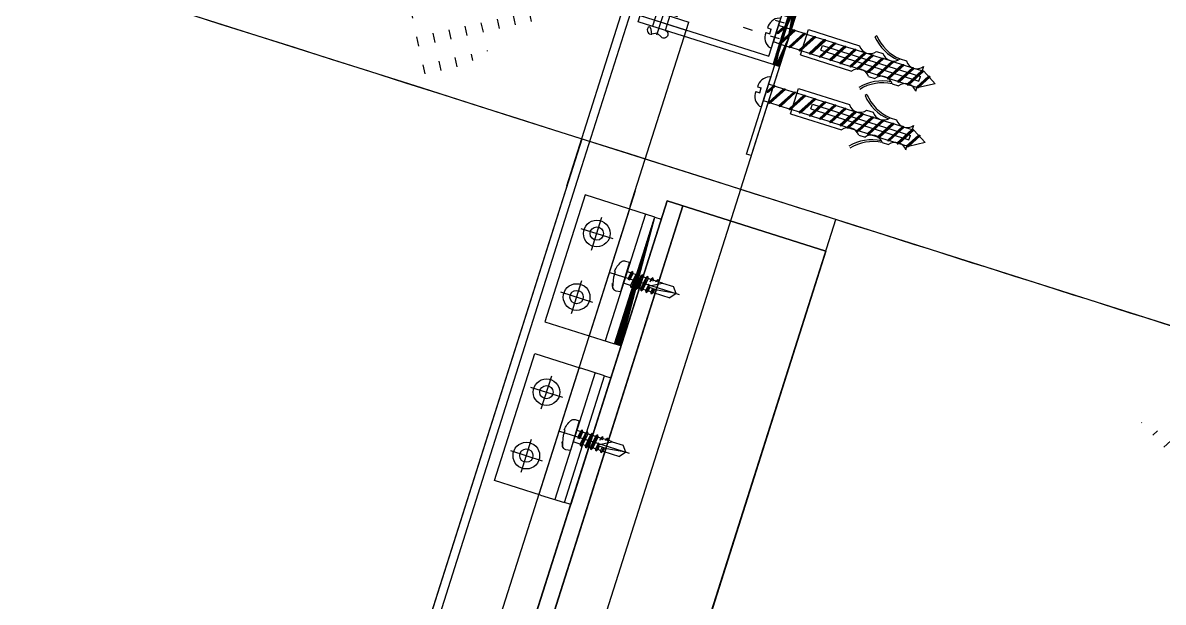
# Model space of a CAD drawing. Header units: inches. Extents: x 0 to 1813292486, y 0 to 3473589894.
# Drawn here: x 600435413.3 to 600435755.7, y 3473225827.2 to 3473226001.3 of the extents above; entities that cross this region are included whole.
import ezdxf

# ---------------------------------------------------------------- set-up
doc = ezdxf.new("R2010")
doc.units = ezdxf.units.IN
doc.header["$LTSCALE"] = 1000
doc.header["$MEASUREMENT"] = 0
for name, pattern in [('AX-MALL-WALL-P02-QT$0$CENTER', [2, 1.25, -0.25, 0.25, -0.25]), ('AX-MALL-WALL-P02-QT$0$DASHED', [0.75, 0.5, -0.25]), ('AX-MALL-WALL-P02-QT$0$HIDDEN', [0.375, 0.25, -0.125]), ('AX-MALL-WALL-P02-QT$0$HIDDENX2', [0.75, 0.5, -0.25])]:
    doc.linetypes.add(name, pattern=pattern)
for name, color, linetype in [('A-Anno-Note', 241, 'Continuous'), ('AX-MALL-P02-200$0$A-Anno-Note', 241, 'Continuous'), ('AX-MALL-WALL-P02$0$A-Anno-Note', 241, 'Continuous'), ('AX-MALL-WALL-P02-QT$0$0BJECT', 7, 'Continuous'), ('AX-MALL-WALL-P02-QT$0$1', 1, 'Continuous'), ('AX-MALL-WALL-P02-QT$0$1填充', 8, 'Continuous'), ('AX-MALL-WALL-P02-QT$0$8', 8, 'Continuous'), ('AX-MALL-WALL-P02-QT$0$8 填充 虚线 打断线 0.1', 8, 'Continuous'), ('AX-MALL-WALL-P02-QT$0$A-Anno-Note', 241, 'Continuous'), ('AX-MALL-WALL-P02-QT$0$A-Curt', 151, 'Continuous'), ('AX-MALL-WALL-P02-QT$0$A-Detl-Fine', 152, 'Continuous'), ('AX-MALL-WALL-P02-QT$0$A-Detl-Patt', 8, 'Continuous'), ('AX-MALL-WALL-P02-QT$0$A-Detl-Thin', 131, 'Continuous'), ('AX-MALL-WALL-P02-QT$0$A-Wall', 2, 'Continuous'), ('AX-MALL-WALL-P02-QT$0$A-Wall-Patt', 13, 'Continuous'), ('AX-MALL-WALL-P02-QT$0$AP', 3, 'Continuous'), ('AX-MALL-WALL-P02-QT$0$C18', 4, 'AX-MALL-WALL-P02-QT$0$CENTER'), ('AX-MALL-WALL-P02-QT$0$DASH', 8, 'AX-MALL-WALL-P02-QT$0$DASHED'), ('AX-MALL-WALL-P02-QT$0$F12_Submate', 8, 'Continuous'), ('AX-MALL-WALL-P02-QT$0$L18', 6, 'Continuous'), ('AX-MALL-WALL-P02-QT$0$PJ', 96, 'Continuous'), ('AX-MALL-WALL-P02-QT$0$STSF', 2, 'Continuous'), ('AX-MALL-WALL-P02-QT$0$tc', 4, 'Continuous'), ('AX-MALL-WALL-P02-QT$0$WZ', 2, 'Continuous'), ('AX-MALL-WALL-P02-QT$0$XX', 6, 'AX-MALL-WALL-P02-QT$0$HIDDEN'), ('AX-MALL-WALL-P02-QT$0$zx', 1, 'AX-MALL-WALL-P02-QT$0$CENTER'), ('AX-MALL-WALL-P02-QT$0$尺寸标注', 8, 'Continuous'), ('AX-MALL-WORD-P02$0$A-Spac-Iden', 231, 'Continuous')]:
    doc.layers.add(name, color=color, linetype=linetype)

# ---------------------------------------------------------------- blocks, each defined once
blk = doc.blocks.new('AX-MALL-WORD-P02')
at = {"layer": 'AX-MALL-WORD-P02$0$A-Spac-Iden'}
blk.add_lwpolyline([(600249925.7203463, 3473137524.064565, 0.005338660415196332), (600250226.043616, 3473137280.765625, 0.001669357979828472), (600253059.350995, 3473135050.4765), (600255385.7399628, 3473141295.324082), (600251824.8050041, 3473142621.876842)], format="xyb", close=True, dxfattribs=at)
blk = doc.blocks.new('AX-MALL-WALL-P02-QT$0$tj')
at = {"layer": 'AX-MALL-WALL-P02-QT$0$A-Detl-Patt'}
h = blk.add_hatch(dxfattribs=at)
h.set_pattern_fill('STEEL', color=256, scale=100.0000000000001, angle=50.43183869082386)
h.set_pattern_definition([(75.00000000004839, (-14278.19445574284, 156289.8254051208), (-153.3407249234246, 41.08752340989569), []), (75.00000000004839, (-14317.88195610046, 156358.5661673546), (-153.3407249234246, 41.08752340989569), [])])
edge = h.paths.add_edge_path()
edge.add_line((88101.273016572, 47666.64152574539), (87883.93542659283, 47459.84604215622))
edge.add_line((87883.93542659283, 47459.84604215622), (91571.54751467705, 43584.64122533798))
edge.add_arc((262949.389629302, 558937.705083496), 543101.4133620498, 251.6057364187558, 260.0288666978238)
edge.add_arc((172180.8466627672, -2862.146247219684), 27099.9982179492, 64.7128659603706, 96.9316049602786, ccw=False)
edge.add_arc((262948.9730309481, 558936.3205539446), 543099.9677998082, 261.6155114784545, 271.7251478115656)
edge.add_line((279298.9759148359, 16082.51663446426), (279298.9759315252, 16382.65274763107))
edge.add_arc((262948.9742454757, 558936.3204835369), 542799.9676941936, 261.62020364125146, 271.7261014454634, ccw=False)
edge.add_arc((172180.8456921196, -2862.14609140989), 27400.00151046549, 64.80631838577902, 96.83815911678944)
edge.add_arc((262949.394896181, 558937.7037490648), 542801.4137571028, 251.6136389015772, 260.02417327084333, ccw=False)
edge.add_line((91737.26096642017, 43845.69257831573), (88101.273016572, 47666.64152574539))
blk = doc.blocks.new('AX-MALL-WALL-P02-QT$0$jjzx2')
at = {"layer": 'AX-MALL-WALL-P02-QT$0$A-Detl-Fine'}
for points in [[(114151.3195661306, -112141.065861702), (114075.8214976788, -112379.3934378624), (113694.4643644094, -112258.430662632), (113770.1389122009, -112020.1590628624)], [(114122.7202552557, -112132.0060925484), (114056.2853109837, -112341.7237653732), (113732.1412671804, -112238.9084253311), (113798.7315062284, -112029.2400097847)]]:
    blk.add_lwpolyline(points, dxfattribs=at)
blk = doc.blocks.new('*U279')
at = {"color": 0, "linetype": 'ByBlock', "lineweight": 50, "ltscale": 0.2}
for p, q in [((-2.147202852589544, 4.749999999999091), (0, 4.749999999999091)), ((0, -4.749999999999091), (0, 4.749999999999091)), ((-3.69999999999709, 0.3999999999987267), (-3.325615217181621, 0.4000000000023647)), ((-3.325615217181621, 0.4000000000023647), (-3.325615240581101, -0.4000000000023647)), ((-3.69999999999709, -0.4000000000005457), (-3.325615240581101, -0.4000000000023647)), ((-3.69999999999709, -0.4000000000005457), (-3.325615217181621, -0.4000000000023647)), ((-2.147202852655028, -4.750000000000909), (0, -4.749999999999091))]:
    blk.add_line(p, q, dxfattribs=at)
at = {"color": 1, "linetype": 'AX-MALL-WALL-P02-QT$0$CENTER', "ltscale": 0.1}
blk.add_line((-3.720025046972161, 0), (16.47241296467109, 0), dxfattribs=at)
at = {"color": 6, "linetype": 'AX-MALL-WALL-P02-QT$0$HIDDEN', "ltscale": 0.05}
for p, q in [((-0.6750316474657977, 1.140000000000001), (-3.325615228868008, 2.449999999987274)), ((-0.6750316474657977, 1.14), (-0.6750316474657977, -1.140000000000001)), ((-0.06888289537171222, 0), (-0.6750316474657977, 1.140000000000001)), ((-0.06888289537171222, 0), (-0.6750316474657977, -1.140000000000001)), ((-0.6750316474657977, -1.140000000000001), (-3.325615228893758, -2.449999999999999))]:
    blk.add_line(p, q, dxfattribs=at)
at = {"color": 0, "linetype": 'ByBlock', "ltscale": 0.2}
for p, q in [((0.1999999999970897, 1.789999999997235), (11.67855772335856, 1.789999999997235)), ((1.247816335799423, 1.789999999997235), (1.600000000005707, 2.399999999998059)), ((1.600000000005707, 2.399999999998059), (1.952183664211248, 1.789999999998216)), ((2.847816335799424, 1.789999999997235), (3.200000000005707, 2.399999999998059)), ((3.200000000005707, 2.399999999998059), (3.552183664211248, 1.789999999998216)), ((4.447816335799424, 1.789999999997235), (4.800000000005708, 2.399999999998059)), ((4.800000000005708, 2.399999999998059), (5.152183664211249, 1.789999999998216)), ((6.047816335799424, 1.789999999997235), (6.400000000005708, 2.399999999998059)), ((6.400000000005708, 2.399999999998059), (6.752183664211248, 1.789999999998216)), ((7.647816335799424, 1.789999999997235), (8.000000000005707, 2.399999999998059)), ((8.000000000005707, 2.399999999998059), (8.352183664211248, 1.789999999998216)), ((9.247816335799424, 1.789999999997235), (9.600000000005707, 2.399999999998059)), ((9.600000000005707, 2.399999999998059), (9.952183664211248, 1.789999999998216)), ((11.67855772335856, 1.789999999997235), (16, 0)), ((16, 0), (11.67855772334904, -1.790000000000873)), ((0.1999999999970896, -1.790000000000873), (11.67855772334904, -1.790000000000873)), ((2.047816335800007, -1.789999999998201), (2.400000000005662, -2.399999999998059)), ((2.400000000005662, -2.399999999998059), (2.752183664211202, -1.789999999998216)), ((3.647816335800008, -1.789999999998201), (4.000000000005661, -2.399999999998059)), ((4.000000000005661, -2.399999999998059), (4.352183664211202, -1.789999999998216)), ((5.247816335800009, -1.789999999998201), (5.600000000005663, -2.399999999998059)), ((5.600000000005663, -2.399999999998059), (5.952183664211203, -1.789999999998216)), ((6.847816335800008, -1.789999999998201), (7.200000000005662, -2.399999999998059)), ((7.200000000005662, -2.399999999998059), (7.552183664211203, -1.789999999998216)), ((8.447816335800008, -1.789999999998201), (8.800000000005662, -2.399999999998059)), ((8.800000000005662, -2.399999999998059), (9.152183664211202, -1.789999999998216)), ((10.04781633580001, -1.789999999998201), (10.40000000000566, -2.399999999998059)), ((10.40000000000566, -2.399999999998059), (10.7521836642112, -1.789999999998216))]:
    blk.add_line(p, q, dxfattribs=at)
at = {"color": 6, "linetype": 'ByBlock'}
for p, q in [((1.247816335799423, 1.789999999997235), (2.047816335800007, -1.789999999998201)), ((1.600000000005707, 2.399999999998059), (2.400000000005662, -2.399999999998059)), ((2.752183664209724, -1.790000000000873), (1.952183664211248, 1.789999999998216)), ((2.847816335799424, 1.789999999997235), (3.647816335800008, -1.789999999998201)), ((3.200000000005707, 2.399999999998059), (4.000000000005661, -2.399999999998059)), ((4.352183664209724, -1.790000000000873), (3.552183664211248, 1.789999999998216)), ((4.447816335799424, 1.789999999997235), (5.247816335800009, -1.789999999998201)), ((4.800000000005708, 2.399999999998059), (5.600000000005663, -2.399999999998059)), ((5.952183664209725, -1.790000000000873), (5.152183664211249, 1.789999999998216)), ((6.047816335799424, 1.789999999997235), (6.847816335800008, -1.789999999998201)), ((6.400000000005708, 2.399999999998059), (7.200000000005662, -2.399999999998059)), ((7.552183664209725, -1.790000000000873), (6.752183664211248, 1.789999999998216)), ((7.647816335799424, 1.789999999997235), (8.447816335800008, -1.789999999998201)), ((8.000000000005707, 2.399999999998059), (8.800000000005662, -2.399999999998059)), ((9.152183664209725, -1.790000000000873), (8.352183664211248, 1.789999999998216)), ((9.247816335799424, 1.789999999997235), (10.04781633580001, -1.789999999998201)), ((9.600000000005707, 2.399999999998059), (10.40000000000566, -2.399999999998059)), ((10.75218366420972, -1.790000000000873), (9.952183664211248, 1.789999999998216))]:
    blk.add_line(p, q, dxfattribs=at)
at = {"color": 0, "linetype": 'ByBlock', "lineweight": 50, "ltscale": 0.2}
for start, end in [(143.57642635749, 177.1340160170254), (182.8659839823501, 216.4235736418013)]:
    blk.add_arc((4.289993742175284, -4.638422979041934e-11), 8, start, end, dxfattribs=at)
at = {"color": 0, "linetype": 'ByBlock', "ltscale": 0.2}
for centre, start, end in [((0.1999999999970897, 1.989999999997235), 180, 270), ((0.1999999999970896, -1.990000000000873), 90, 180)]:
    blk.add_arc(centre, 0.2, start, end, dxfattribs=at)
blk = doc.blocks.new('AX-MALL-WALL-P02-QT$0$GB12618-90-4×10铆厚5')
at = {"color": 3, "linetype": 'Continuous'}
for p, q in [((-0.3828890285466002, 4.144999999999996), (2.842170943040401e-13, 4.144999999999996)), ((2.842170943040401e-13, 4.144999999999996), (-2.557953848736361e-13, -4.144999999999982)), ((-1.699999999999875, 1.090000000000003), (-1.700000000000017, -1.090000000000003)), ((1.13686837721616e-13, 2), (5.000000000000085, 2)), ((6.5, 0), (7.260859888279697, 1.439128983241929)), ((6.5, 0), (7.260859888279697, -1.439128983241929)), ((-5.684341886080801e-14, -2), (5.000000000000171, -2)), ((-0.3828890285466002, -4.144999999999996), (-2.557953848736361e-13, -4.144999999999982))]:
    blk.add_line(p, q, dxfattribs=at)
at = {"color": 1, "linetype": 'AX-MALL-WALL-P02-QT$0$CENTER', "ltscale": 2.357947691000002}
blk.add_line((-2.470786271884123, 0), (7.1549121964959, 0), dxfattribs=at)
at = {"color": 3, "linetype": 'Continuous'}
for centre, radius, start, end in [((5.007748688829707, 0), 6.8, 142.4423901337784, 170.5515263407792), ((6.200000000000017, 1.999999999999986), 1.2, 332.1348283377681, 179.9999999999992), ((5.007748688829707, 0), 6.8, 189.4484736592125, 217.5576098662215), ((6.200000000000017, -1.999999999999986), 1.2, 180.0000000000008, 27.865171662232)]:
    blk.add_arc(centre, radius, start, end, dxfattribs=at)
blk = doc.blocks.new('AX-MALL-WALL-P02-QT$0$jmhgfjrwtuh45trhg')
at = {"layer": 'AX-MALL-WALL-P02-QT$0$8'}
h = blk.add_hatch(dxfattribs=at)
h.set_pattern_fill('HONEY', color=256, scale=0.25, angle=540, style=0)
h.set_pattern_definition([(180, (174902.8055026438, 260502.9244215135), (-1.190625000000001, 0.6874074999999996), [0.7937499999999996, -1.587499999999999]), (60.00000000000007, (174902.8055026438, 260502.9244215135), (1.190624857751951, 0.6874077463808479), [0.7937499999999998, -1.5875]), (120.0000000000001, (174902.8055026438, 260502.9244215135), (-1.422480490101788e-07, 1.374815246380847), [-1.587499999999998, 0.793749999999999])])
edge = h.paths.add_edge_path()
edge.add_ellipse((-7.381093692034483, 0.0004881098866462708), major_axis=(-4.500512427303327, 0.0599604968055805), ratio=0.8888964256937906, start_angle=0, end_angle=360)
h = blk.add_hatch(dxfattribs=at)
h.set_pattern_fill('ANSI31', color=256, scale=0.25, angle=540, style=0)
h.set_pattern_definition([(135, (174877.8915891033, 260527.0201570056), (0.5612660075668218, 0.561266007566822), [])])
edge = h.paths.add_edge_path()
edge.add_line((-6.732046198099852, -3.999984314665198), (0.7606497555971146, -3.999992402270436))
edge.add_arc((10.89760908910801, 1.372666469379169e-08), 10.89760908902902, 185.1706430858447, 201.5339390828918, ccw=False)
edge.add_arc((10.89760909097776, 1.46875754336584e-08), 10.89760909097777, 179.9999983242518, 185.1706430899903, ccw=False)
edge.add_arc((10.8976090814998, -3.305050677582244e-10), 10.8976090814998, 172.405914544884, 179.999998245292, ccw=False)
edge.add_arc((10.89760910163166, 2.399151188825499e-08), 10.89760909824084, 166.2009138960958, 172.405914685627, ccw=False)
edge.add_arc((10.89760909118997, 3.20384341279123e-09), 10.89760909305875, 158.4660575048171, 166.2009137768617, ccw=False)
edge.add_line((0.7606499921530485, 3.999993024393916), (-6.732046198099852, 3.999993018805981))
edge.add_line((-6.732046198099852, 3.999993018805981), (-7.434310466051102, 4.000001827254891))
edge.add_arc((-7.346563589607311, -0.7724568381427241), 4.77326525842158, 45.113146065855574, 91.05332694051708, ccw=False)
edge.add_arc((-7.285040638659268, -0.471543983603409), 4.519802628022898, 23.880201270293526, 42.973244887725286, ccw=False)
edge.add_arc((-17.96341248835284, -2.937949023056029), 15.42173703289524, 12.393051035798976, 16.175277688883625, ccw=False)
edge.add_arc((-7.124157124383296, 0.06055414242018581), 4.234584301495465, -16.603288786277403, 4.215310169606482, ccw=False)
edge.add_arc((-6.202524996367059, -0.2415477178019161), 3.265159700863698, 311.88282864647357, 343.85568820323726, ccw=False)
edge.add_arc((-7.167425456053625, 0.5221782191043327), 4.482791074939454, 293.45411963007103, 314.5488009221328, ccw=False)
edge.add_arc((-7.359334706204196, 0.963068322986814), 4.963637149729599, 269.13356864662484, 293.4607319460402, ccw=False)
edge.add_line((-7.434392362833023, -4.000001301988959), (-6.732046198099852, -4.000001301988959))
at = {"layer": 'AX-MALL-WALL-P02-QT$0$1', "lineweight": 5}
blk.add_lwpolyline([(-6.732046198099852, -3.999984314665198), (0.7606497555971146, -3.999992402270436, -0.07151991883264351), (0.04434557817876339, -0.9821176063269377, -0.02256502262157294), (0, 3.334134817123413e-07, -0.03314757349092835), (0.09558088518679142, 1.440163372084498, -0.02708104081121189), (0.3145258761942387, 2.599275596439838, -0.03376249720545622), (0.7606499921530485, 3.999993024393916), (-6.732046198099852, 3.999993018805981), (-7.434310466051102, 4.000001827254891, -0.2031804997258816), (-3.978027198463678, 2.60941007360816, -0.08350238853102138), (-3.152160692960024, 1.358188005164266, -0.01650457541436716), (-2.901027917861938, 0.3718159478157759, -0.09108895525925141), (-3.066128842532635, -1.149450266733766, -0.1404200751386546), (-4.02267349883914, -2.672497186809778, -0.09230372069197638), (-5.383209191262722, -3.590240551158786, -0.1065477416812411), (-7.434392362833023, -4.000001301988959), (-6.732046198099852, -4.000001301988959)], format="xyb", dxfattribs=at)
blk.add_ellipse((-7.381093692034483, 0.0004881098866462708), major_axis=(-4.500512427301946, 0.05996049685588117), ratio=0.8888964256939306, dxfattribs=at)
blk = doc.blocks.new('AX-MALL-WALL-P02-QT$0$pzd')
for p, q in [((-46.99231773451902, 3.870509743701405), (-46.98238723502436, 2.827295852588577)), ((-51.89071414621139, 3.637978807091713e-12), (-47.44426745038072, 2.627295852584211)), ((-47.4650342187233, -2.549312040882796), (-51.89071414621139, 3.637978807091713e-12)), ((-46.99816657703195, 0.7273625492634892), (-46.99816657703195, -0.7147973545615969)), ((-46.99231773451902, -3.870509743701405), (-46.99231773451902, -2.585558247239533))]:
    blk.add_line(p, q)
at = {"layer": 'AX-MALL-WALL-P02-QT$0$0BJECT'}
for p, q in [((-39.582473202041, 3.913673162471241), (-41.582473202041, 3.913673162471241)), ((-32.17262866956298, 3.956836581233802), (-34.17262866956298, 3.956836581233802)), ((-10.70183767256094, 4.000000000003638), (-26.76278413708496, 4.000000000003638)), ((-10.67745417730475, 4.000000000003638), (-10.67745417730475, -3.999999999996362)), ((-16.10487232582818, 0.7273625492634892), (-46.99816657703195, 0.7273625492634892)), ((-16.10487232582818, 0.7273625492634892), (-16.10487232582818, -0.7147973545615969)), ((-16.10487232582818, -0.7147973545615969), (-46.99816657703195, -0.7147973545615969)), ((-39.582473202041, -3.913673162471241), (-41.582473202041, -3.913673162471241)), ((-32.17262866956298, -3.956836581233802), (-34.17262866956298, -3.956836581233802)), ((-10.67745417730475, -3.999999999996362), (-26.76278413708496, -3.999999999996362)), ((-30.79212488308258, -8.462003983000614), (-30.37328007823089, -8.00474198261145))]:
    blk.add_line(p, q, dxfattribs=at)
for centre, radius, start, end in [((-40.90485334786354, 17.23789096762266), 13.38967771715128, 275.6678372151979, 319.0483574165744), ((-40.48600854301185, 16.78062896724077), 13.38967771715128, 275.6678372151979, 319.0483574165744), ((-44.30262324288196, 5.800649567903747), 3.310573394341929, 215.6634335188293, 325.2508364694484), ((-36.89277871040395, 5.843812986673584), 3.310573394341929, 215.6634335188293, 325.2508364694484), ((-29.48293417792593, 5.886976405436144), 3.310573394341929, 215.6634335188293, 325.2508364694484), ((-44.30262324288196, -5.800649567903747), 3.310573394341929, 34.7491635305516, 144.3365664811707), ((-36.89277871040395, -5.843812986669946), 3.310573394341929, 34.7491635305516, 144.3365664811707), ((-29.48293417792593, -5.886976405436144), 3.310573394341929, 34.7491635305516, 144.3365664811707), ((-40.90485334786354, -17.23789096762266), 13.38967771715128, 40.95164258342553, 84.33216278480212), ((-40.48600854301185, -16.78062896723713), 13.38967771715128, 40.95164258342553, 84.33216278480212)]:
    blk.add_arc(centre, radius, start, end, dxfattribs=at)
at = {"layer": 'AX-MALL-WALL-P02-QT$0$1', "linetype": 'Continuous'}
for p, q in [((-1.738379279267974, 4.66547399999763), (-1.736824256469845, 3.483230871865089)), ((-1.736824256469845, 4.669052371904399), (-1.288217818088015, 4.665473936289345)), ((-1.736824256469845, 3.483230871865089), (-1.736824256469845, -3.483230871865089)), ((1.202833203278715, 0.744011025668442), (0, 0.744011025668442)), ((0, 0.744011025668442), (0, -0.744011025668442)), ((1.202833203278715, -0.744011025668442), (0, -0.744011025668442)), ((-1.736824256469845, -3.483230871865089), (-1.736824256469845, -4.669052371904399)), ((-1.736824256469845, -4.669052371904399), (-1.299382817625883, -4.669052371897124))]:
    blk.add_line(p, q, dxfattribs=at)
at = {"layer": 'AX-MALL-WALL-P02-QT$0$1', "color": 2, "linetype": 'Continuous'}
for p, q in [((-47.44426745038072, 2.627295852584211), (-49.83636145586206, -1.515932501384668)), ((-47.09785728885618, 2.827295852588577), (-49.66315637509979, -1.615932501383213)), ((-46.98238723502436, 2.827295852588577), (-49.54768632126797, -1.615932501383213)), ((-46.86691718119255, 2.627295852584211), (-49.25901118667389, -1.515932501384668)), ((-44.46281281895062, 2.650687959114293), (-47.4650342187233, -2.549312040882796)), ((-47.09785728885618, 2.827295852588577), (-47.44426745038072, 2.627295852584211)), ((-44.11640265742608, 2.850687959118659), (-47.29182913797558, -2.649312040881341)), ((-44.00093260359426, 2.850687959118659), (-47.17635908412922, -2.649312040881341)), ((-46.98238723502436, 2.827295852588577), (-47.09785728885618, 2.827295852588577)), ((-47.08435184985865, 2.650687959114293), (-47.08546254974499, 2.650687959114293)), ((-46.86691718119255, 2.627295852584211), (-46.98238723502436, 2.827295852588577)), ((-43.88546254976245, 2.650687959114293), (-46.88768394953513, -2.549312040882796)), ((-44.46281281895062, 2.650687959114293), (-46.88042262019007, 2.650687959114293)), ((-44.11640265742608, 2.850687959118659), (-44.46281281895062, 2.650687959114293)), ((-41.48246888740687, 2.674080065644375), (-44.38924201999907, -2.360598686082085)), ((-41.13605872589687, 2.874080065648741), (-44.31148520643183, -2.625919934351259)), ((-41.02058867205051, 2.874080065648741), (-44.19601515260001, -2.625919934351259)), ((-44.00093260359426, 2.850687959118659), (-44.11640265742608, 2.850687959118659)), ((-41.48246888740687, 2.674080065644375), (-44.10289721842855, 2.674080065644375)), ((-43.88546254976245, 2.650687959114293), (-44.00093260359426, 2.850687959118659)), ((-40.90511861820414, 2.674080065644375), (-43.90734001800593, -2.525919934352714)), ((-41.13605872589687, 2.874080065648741), (-41.48246888740687, 2.674080065644375)), ((-38.28246888740978, 2.674080065644375), (-41.28469028718246, -2.525919934352714)), ((-41.02058867205051, 2.874080065648741), (-41.13605872589687, 2.874080065648741)), ((-37.93605872588523, 2.874080065648741), (-41.11148520643474, -2.625919934351259)), ((-40.90511861820414, 2.674080065644375), (-41.02058867205051, 2.874080065648741)), ((-37.82058867205342, 2.874080065648741), (-40.99601515258837, -2.625919934351259)), ((-38.28246888740978, 2.674080065644375), (-40.90511861820414, 2.674080065644375)), ((-37.7051186182216, 2.674080065644375), (-40.70734001799428, -2.525919934352714)), ((-37.93605872588523, 2.874080065648741), (-38.28246888740978, 2.674080065644375)), ((-35.08246888739814, 2.674080065644375), (-38.08469028718537, -2.525919934352714)), ((-37.82058867205342, 2.874080065648741), (-37.93605872588523, 2.874080065648741)), ((-34.73605872588814, 2.874080065648741), (-37.91148520643765, -2.625919934351259)), ((-37.7051186182216, 2.674080065644375), (-37.82058867205342, 2.874080065648741)), ((-34.62058867204178, 2.874080065648741), (-37.79601515259128, -2.625919934351259)), ((-35.08246888739814, 2.674080065644375), (-37.7051186182216, 2.674080065644375)), ((-34.50511861820996, 2.674080065644375), (-37.50734001799719, -2.525919934352714)), ((-34.73605872588814, 2.874080065648741), (-35.08246888739814, 2.674080065644375)), ((-31.88246888740105, 2.674080065644375), (-34.88469028718828, -2.525919934352714)), ((-34.62058867204178, 2.874080065648741), (-34.73605872588814, 2.874080065648741)), ((-31.53605872589105, 2.874080065648741), (-34.711485206426, -2.625919934351259)), ((-34.50511861820996, 2.674080065644375), (-34.62058867204178, 2.874080065648741)), ((-31.42058867205924, 2.874080065648741), (-34.59601515259419, -2.625919934351259)), ((-31.88246888740105, 2.674080065644375), (-34.50511861820996, 2.674080065644375)), ((-31.30511861821287, 2.674080065644375), (-34.3073400180001, -2.525919934352714)), ((-31.53605872589105, 2.874080065648741), (-31.88246888740105, 2.674080065644375)), ((-28.68469028719119, 2.674080065644375), (-31.59146341978339, -2.360598686082085)), ((-31.42058867205924, 2.874080065648741), (-31.53605872589105, 2.874080065648741)), ((-28.33828012568119, 2.874080065648741), (-31.51370660621615, -2.625919934351259)), ((-31.30511861821287, 2.674080065644375), (-31.42058867205924, 2.874080065648741)), ((-28.22281007183483, 2.874080065648741), (-31.39823655238433, -2.625919934351259)), ((-28.68469028719119, 2.674080065644375), (-31.30511861821287, 2.674080065644375)), ((-28.10734001798846, 2.674080065644375), (-31.10956141779025, -2.525919934352714)), ((-26.42037843087746, 2.674080065644375), (-29.32715156346967, -2.360598686082085)), ((-26.07396826935292, 2.874080065648741), (-29.24939474988787, -2.625919934351259)), ((-25.9584982155211, 2.874080065648741), (-29.13392469605606, -2.625919934351259)), ((-26.42037843087746, 2.674080065644375), (-29.04080676189915, 2.674080065644375)), ((-25.84302816167474, 2.674080065644375), (-28.84524956146197, -2.525919934352714)), ((-28.33828012568119, 2.874080065648741), (-28.68469028719119, 2.674080065644375)), ((-28.22281007183483, 2.874080065648741), (-28.33828012568119, 2.874080065648741)), ((-28.10734001798846, 2.674080065644375), (-28.22281007183483, 2.874080065648741)), ((-26.07396826935292, 2.874080065648741), (-26.42037843087746, 2.674080065644375)), ((-23.22037843086582, 2.674080065644375), (-26.22259983065305, -2.525919934352714)), ((-25.9584982155211, 2.874080065648741), (-26.07396826935292, 2.874080065648741)), ((-22.87396826935583, 2.874080065648741), (-26.04939474990533, -2.625919934351259)), ((-25.84302816167474, 2.674080065644375), (-25.9584982155211, 2.874080065648741)), ((-22.75849821550946, 2.874080065648741), (-25.93392469605897, -2.625919934351259)), ((-23.22037843086582, 2.674080065644375), (-25.84302816167474, 2.674080065644375)), ((-22.64302816167765, 2.674080065644375), (-25.64524956146488, -2.525919934352714)), ((-22.87396826935583, 2.874080065648741), (-23.22037843086582, 2.674080065644375)), ((-20.02037843086873, 2.674080065644375), (-23.02259983065596, -2.525919934352714)), ((-22.75849821550946, 2.874080065648741), (-22.87396826935583, 2.874080065648741)), ((-19.67396826935874, 2.874080065648741), (-22.84939474989369, -2.625919934351259)), ((-22.64302816167765, 2.674080065644375), (-22.75849821550946, 2.874080065648741)), ((-19.55849821551237, 2.874080065648741), (-22.73392469606188, -2.625919934351259)), ((-20.02037843086873, 2.674080065644375), (-22.64302816167765, 2.674080065644375)), ((-19.44302816168056, 2.674080065644375), (-22.44524956146779, -2.525919934352714)), ((-19.67396826935874, 2.874080065648741), (-20.02037843086873, 2.674080065644375)), ((-16.82037843087164, 2.674080065644375), (-19.82259983064432, -2.525919934352714)), ((-19.55849821551237, 2.874080065648741), (-19.67396826935874, 2.874080065648741)), ((-16.4739682693471, 2.874080065648741), (-19.6493947498966, -2.625919934351259)), ((-19.44302816168056, 2.674080065644375), (-19.55849821551237, 2.874080065648741)), ((-16.35849821551528, 2.874080065648741), (-19.53392469605024, -2.625919934351259)), ((-16.82037843087164, 2.674080065644375), (-19.44302816168056, 2.674080065644375)), ((-16.24302816168347, 2.674080065644375), (-19.24524956145615, -2.525919934352714)), ((-16.4739682693471, 2.874080065648741), (-16.82037843087164, 2.674080065644375)), ((-13.62259983066178, 2.674080065644375), (-16.52937296325399, -2.360598686082085)), ((-16.35849821551528, 2.874080065648741), (-16.4739682693471, 2.874080065648741)), ((-13.27618966913724, 2.874080065648741), (-16.45161614968674, -2.625919934351259)), ((-16.24302816168347, 2.674080065644375), (-16.35849821551528, 2.874080065648741)), ((-13.16071961530542, 2.874080065648741), (-16.33614609584038, -2.625919934351259)), ((-13.62259983066178, 2.674080065644375), (-16.24302816168347, 2.674080065644375)), ((-13.04524956145906, 2.674080065644375), (-16.04747096124629, -2.525919934352714)), ((-13.27618966913724, 2.874080065648741), (-13.62259983066178, 2.674080065644375)), ((-10.42259983065014, 2.674080065644375), (-13.42482123043737, -2.525919934352714)), ((-13.16071961530542, 2.874080065648741), (-13.27618966913724, 2.874080065648741)), ((-10.07618966914015, 2.874080065648741), (-13.25161614968965, -2.625919934351259)), ((-13.04524956145906, 2.674080065644375), (-13.16071961530542, 2.874080065648741)), ((-9.960719615293783, 2.874080065648741), (-13.13614609584329, -2.625919934351259)), ((-10.42259983065014, 2.674080065644375), (-13.04524956145906, 2.674080065644375)), ((-9.84524956146197, 2.674080065644375), (-12.8474709612492, -2.525919934352714)), ((-10.07618966914015, 2.874080065648741), (-10.42259983065014, 2.674080065644375)), ((-7.222599830653053, 2.674080065644375), (-10.22482123044028, -2.525919934352714)), ((-9.960719615293783, 2.874080065648741), (-10.07618966914015, 2.874080065648741)), ((-6.876189669143059, 2.874080065648741), (-10.05161614967801, -2.625919934351259)), ((-9.84524956146197, 2.674080065644375), (-9.960719615293783, 2.874080065648741)), ((-6.760719615311245, 2.874080065648741), (-9.936146095846198, -2.625919934351259)), ((-7.222599830653053, 2.674080065644375), (-9.84524956146197, 2.674080065644375)), ((-6.64524956146488, 2.674080065644375), (-9.647470961252111, -2.525919934352714)), ((-6.876189669143059, 2.874080065648741), (-7.222599830653053, 2.674080065644375)), ((-4.022599830655963, 2.674080065644375), (-7.024821230443195, -2.525919934352714)), ((-6.760719615311245, 2.874080065648741), (-6.876189669143059, 2.874080065648741)), ((-3.676189669131418, 2.874080065648741), (-6.851616149680922, -2.625919934351259)), ((-6.64524956146488, 2.674080065644375), (-6.760719615311245, 2.874080065648741)), ((-3.560719615299604, 2.874080065648741), (-6.736146095849108, -2.625919934351259)), ((-4.022599830655963, 2.674080065644375), (-6.64524956146488, 2.674080065644375)), ((-3.44524956146779, 2.674080065644375), (-6.447470961240469, -2.525919934352714)), ((-3.676189669131418, 2.874080065648741), (-4.022599830655963, 2.674080065644375)), ((-3.560719615299604, 2.874080065648741), (-3.676189669131418, 2.874080065648741)), ((-3.44524956146779, 2.674080065644375), (-3.560719615299604, 2.874080065648741)), ((-1.94636026135413, 2.674080065644375), (-3.44524956146779, 2.674080065644375)), ((-1.794442259488278, 2.7438022680617), (-1.794442259488278, -2.626583945562743)), ((-49.66315637509979, -1.615932501383213), (-49.83636145586206, -1.515932501384668)), ((-49.54768632126797, -1.615932501383213), (-49.66315637509979, -1.615932501383213)), ((-49.25901118667389, -1.515932501384668), (-49.54768632126797, -1.615932501383213)), ((-47.29182913797558, -2.649312040881341), (-47.4650342187233, -2.549312040882796)), ((-47.17635908412922, -2.649312040881341), (-47.29182913797558, -2.649312040881341)), ((-46.88768394953513, -2.549312040882796), (-47.17635908412922, -2.649312040881341)), ((-44.26503421872621, -2.549312040882796), (-46.88768394953513, -2.549312040882796)), ((-44.09182913797849, -2.649312040881341), (-44.26503421872621, -2.549312040882796)), ((-43.97635908413213, -2.649312040881341), (-44.09182913797849, -2.649312040881341)), ((-43.68768394953804, -2.549312040882796), (-43.97635908413213, -2.649312040881341)), ((-41.28469028718246, -2.525919934352714), (-43.90734001800593, -2.525919934352714)), ((-41.11148520643474, -2.625919934351259), (-41.28469028718246, -2.525919934352714)), ((-40.99601515258837, -2.625919934351259), (-41.11148520643474, -2.625919934351259)), ((-40.70734001799428, -2.525919934352714), (-40.99601515258837, -2.625919934351259)), ((-38.08469028718537, -2.525919934352714), (-40.70734001799428, -2.525919934352714)), ((-37.91148520643765, -2.625919934351259), (-38.08469028718537, -2.525919934352714)), ((-37.79601515259128, -2.625919934351259), (-37.91148520643765, -2.625919934351259)), ((-37.50734001799719, -2.525919934352714), (-37.79601515259128, -2.625919934351259)), ((-34.88469028718828, -2.525919934352714), (-37.50734001799719, -2.525919934352714)), ((-34.711485206426, -2.625919934351259), (-34.88469028718828, -2.525919934352714)), ((-34.59601515259419, -2.625919934351259), (-34.711485206426, -2.625919934351259)), ((-34.3073400180001, -2.525919934352714), (-34.59601515259419, -2.625919934351259)), ((-31.68469028719119, -2.525919934352714), (-34.3073400180001, -2.525919934352714)), ((-30.39425014045264, -0.2908120360771136), (-31.68469028719119, -2.525919934352714)), ((-31.51148520642892, -2.625919934351259), (-31.68469028719119, -2.525919934352714)), ((-31.3960151525971, -2.625919934351259), (-31.51148520642892, -2.625919934351259)), ((-31.10734001800301, -2.525919934352714), (-31.3960151525971, -2.625919934351259)), ((-28.48691168696678, -2.525919934352714), (-31.10956141779025, -2.525919934352714)), ((-26.22259983065305, -2.525919934352714), (-28.84524956146197, -2.525919934352714)), ((-28.31370660621906, -2.625919934351259), (-28.48691168696678, -2.525919934352714)), ((-28.19823655237269, -2.625919934351259), (-28.31370660621906, -2.625919934351259)), ((-27.9095614177786, -2.525919934352714), (-28.19823655237269, -2.625919934351259)), ((-26.04939474990533, -2.625919934351259), (-26.22259983065305, -2.525919934352714)), ((-25.93392469605897, -2.625919934351259), (-26.04939474990533, -2.625919934351259)), ((-25.64524956146488, -2.525919934352714), (-25.93392469605897, -2.625919934351259)), ((-23.02259983065596, -2.525919934352714), (-25.64524956146488, -2.525919934352714)), ((-22.84939474989369, -2.625919934351259), (-23.02259983065596, -2.525919934352714)), ((-22.73392469606188, -2.625919934351259), (-22.84939474989369, -2.625919934351259)), ((-22.44524956146779, -2.525919934352714), (-22.73392469606188, -2.625919934351259)), ((-19.82259983064432, -2.525919934352714), (-22.44524956146779, -2.525919934352714)), ((-19.6493947498966, -2.625919934351259), (-19.82259983064432, -2.525919934352714)), ((-19.53392469605024, -2.625919934351259), (-19.6493947498966, -2.625919934351259)), ((-19.24524956145615, -2.525919934352714), (-19.53392469605024, -2.625919934351259)), ((-16.62259983066178, -2.525919934352714), (-19.24524956145615, -2.525919934352714)), ((-15.33215968390869, -0.2908120360771136), (-16.62259983066178, -2.525919934352714)), ((-16.44939474989951, -2.625919934351259), (-16.62259983066178, -2.525919934352714)), ((-16.3339246960677, -2.625919934351259), (-16.44939474989951, -2.625919934351259)), ((-16.04524956147361, -2.525919934352714), (-16.3339246960677, -2.625919934351259)), ((-13.42482123043737, -2.525919934352714), (-16.04747096124629, -2.525919934352714)), ((-13.25161614968965, -2.625919934351259), (-13.42482123043737, -2.525919934352714)), ((-13.13614609584329, -2.625919934351259), (-13.25161614968965, -2.625919934351259)), ((-12.8474709612492, -2.525919934352714), (-13.13614609584329, -2.625919934351259)), ((-10.22482123044028, -2.525919934352714), (-12.8474709612492, -2.525919934352714)), ((-10.05161614967801, -2.625919934351259), (-10.22482123044028, -2.525919934352714)), ((-9.936146095846198, -2.625919934351259), (-10.05161614967801, -2.625919934351259)), ((-9.647470961252111, -2.525919934352714), (-9.936146095846198, -2.625919934351259)), ((-7.024821230443195, -2.525919934352714), (-9.647470961252111, -2.525919934352714)), ((-6.851616149680922, -2.625919934351259), (-7.024821230443195, -2.525919934352714)), ((-6.736146095849108, -2.625919934351259), (-6.851616149680922, -2.625919934351259)), ((-6.447470961240469, -2.525919934352714), (-6.736146095849108, -2.625919934351259)), ((-3.824821230446105, -2.525919934352714), (-6.447470961240469, -2.525919934352714)), ((-2.534381083707558, -0.2908120360771136), (-3.824821230446105, -2.525919934352714)), ((-3.651616149683832, -2.625919934351259), (-3.824821230446105, -2.525919934352714)), ((-2.187970922197565, -0.09081203608002397), (-3.651616149683832, -2.625919934351259)), ((-3.536146095852018, -2.625919934351259), (-3.651616149683832, -2.625919934351259)), ((-2.072500868351199, -0.09081203608002397), (-3.536146095852018, -2.625919934351259)), ((-3.247470961257932, -2.525919934352714), (-3.536146095852018, -2.625919934351259)), ((-1.957030814504833, -0.2908120360771136), (-3.247470961257932, -2.525919934352714)), ((-1.94636026135413, -2.525919934352714), (-3.247470961257932, -2.525919934352714)), ((-2.187970922197565, -0.09081203608002397), (-2.534381083707558, -0.2908120360771136)), ((-2.072500868351199, -0.09081203608002397), (-2.187970922197565, -0.09081203608002397)), ((-1.957030814504833, -0.2908120360771136), (-2.072500868351199, -0.09081203608002397))]:
    blk.add_line(p, q, dxfattribs=at)
at = {"layer": 'AX-MALL-WALL-P02-QT$0$1', "linetype": 'Continuous'}
for centre, radius, start, end in [((-2.403435083848308, 1.205115724722418), 3.635627662754216, 352.713582822098, 72.32148330197641), ((-2.836932293008431, -0.9287610150240653), 4.043987861451619, 292.3464590782594, 2.618474797892668)]:
    blk.add_arc(centre, radius, start, end, dxfattribs=at)
at = {"layer": 'AX-MALL-WALL-P02-QT$0$1', "color": 2, "linetype": 'Continuous'}
for centre, start, end in [((-1.94636026135413, 2.874080065648741), 270, 0), ((-1.94636026135413, -2.725919934349804), 0, 90)]:
    blk.add_arc(centre, 0.2, start, end, dxfattribs=at)
blk = doc.blocks.new('AX-MALL-WALL-P02-QT$0$A$C6881390A')
at = {"layer": 'AX-MALL-WALL-P02-QT$0$F12_Submate'}
h = blk.add_hatch(dxfattribs=at)
h.set_pattern_fill('ANSI37', color=8, angle=-90.00000000000001)
h.set_pattern_definition([(134.9999999999999, (-14682478.60183269, -8841814.13351081), (-1.122532015133645, -1.122532015133644), []), (225, (-14682478.60183269, -8841814.13351081), (1.122532015133644, -1.122532015133645), [])])
edge = h.paths.add_edge_path()
edge.add_arc((26.57168748229742, 23.04584885388613), 30.44683844307944, 209.2218239341857, 229.2162189367104, ccw=False)
edge.add_line((-0.0003702491521835327, 8.181942267343402), (0, 0))
edge.add_line((-1.862645149230957e-09, -1.862645149230957e-09), (6.683621030300856, -0.007888024672865866))
at = {"layer": 'AX-MALL-WALL-P02-QT$0$F12_Submate', "color": 8}
blk.add_arc((26.57168742641807, 23.04584880732), 30.44683837110825, 209.2218238730674, 229.2162189518421, dxfattribs=at)
blk = doc.blocks.new('AX-MALL-WALL-P02-QT$0$A$C063F76F4')
at = {"layer": 'AX-MALL-WALL-P02-QT$0$8 填充 虚线 打断线 0.1', "ltscale": 80}
h = blk.add_hatch(dxfattribs=at)
h.set_pattern_fill('DOTS', color=256, style=0)
h.set_pattern_definition([(0, (-15077949.70104506, -8499354.185964877), (0.79375, -1.5875), [0, -1.5875])])
h.paths.add_polyline_path([(20, 160.9673534315079), (1.500000001862645, 160.9673534333706), (1.5, 195.8044423684478), (0, 195.8044423684478), (0, 200), (19.99999913014472, 200)])
at = {"layer": 'AX-MALL-WALL-P02-QT$0$8 填充 虚线 打断线 0.1', "ltscale": 2}
h = blk.add_hatch(dxfattribs=at)
h.set_pattern_fill('HEX', color=256, scale=3)
h.set_pattern_definition([(0, (11.74999980442226, 37.39510298892856), (0, 4.949334), [2.8575, -5.715]), (120, (11.74999980442226, 37.39510298892856), (-4.286248975814051, -2.474666999999999), [2.857499999999994, -5.714999999999988]), (59.99999999999999, (14.60749980434775, 37.39510298892856), (-4.286248975814051, 2.474667000000001), [2.8575, -5.715])])
h.paths.add_polyline_path([(18.5, 159.4673534315079), (18.50000000558794, 55.00000017695129), (1.5, 55.00000017695129), (1.5, 159.4673534315079)])
at = {"layer": 'AX-MALL-WALL-P02-QT$0$8 填充 虚线 打断线 0.1', "ltscale": 10}
h = blk.add_hatch(dxfattribs=at)
h.set_pattern_fill('ANSI37', color=256, scale=0.5, angle=270)
h.set_pattern_definition([(315, (76.75960782915354, 60.93933982774615), (0.5612660075668222, 0.5612660075668219), []), (44.99999999999999, (76.75960782915354, 60.93933982774615), (-0.5612660075668219, 0.5612660075668222), [])])
h.paths.add_polyline_path([(2, 38.50002197735012), (2, 55.00000017695129), (0, 55.00000017695129), (0, 38.50002197735012)])
at = {"ltscale": 2}
blk.add_lwpolyline([(15.29999990388751, 160.2000001762062), (19.99999990314245, 160.2000001762062), (19.99990182556212, 55.00208372995257), (15.29990182630718, 55.00208372995257)], close=True, dxfattribs=at)
for points in [[(19.99999990314245, 160.2000001762062), (15.29990182630718, 55.00208372995257)], [(15.30000022053719, 160.2000001762062), (19.99990182556212, 55.00208372995257)]]:
    blk.add_lwpolyline(points, dxfattribs=at)
at = {"layer": 'AX-MALL-WALL-P02-QT$0$1填充', "color": 8, "ltscale": 10}
blk.add_lwpolyline([(2, 38.50002197735012), (2, 55.00000017695129), (0, 55.00000017695129), (0, 38.50002197735012)], close=True, dxfattribs=at)
at = {"layer": 'AX-MALL-WALL-P02-QT$0$8', "ltscale": 80}
blk.add_lwpolyline([(0, 200), (19.99999846145511, 200), (20.00004668906331, 55.00208372995257)], dxfattribs=at)
at = {"layer": 'AX-MALL-WALL-P02-QT$0$8', "ltscale": 2}
for points in [[(19.99999999813735, 55.00000017695129), (20.00001169927418, 160.2002641968429), (4.041939973831177e-07, 159.4673534315079)], [(3.725290298461914e-09, 159.4673536103219), (1.862645149230957e-09, 55.00000017695129)]]:
    blk.add_lwpolyline(points, dxfattribs=at)
at = {"layer": 'AX-MALL-WALL-P02-QT$0$AP'}
blk.add_lwpolyline([(4, 54.99999996088445), (2, 54.99999996088445), (2, 38.50002197735012), (44.49999999813735, 38.50002197735012), (44.49999999813735, 40.50002197735012), (4, 40.50002197735012)], close=True, dxfattribs=at)
for points in [[(50.00000000186265, -14.98942399024963), (50.00000000186265, 43.00002203695476), (30.00000000186265, 43.00002203695476)], [(30.00000000186265, -14.98942399024963), (30.00000000186265, 43.00002203695476)], [(47.50000000186265, -14.98942399024963), (47.50000000186265, 40.50002203695476), (30.00000000186265, 40.50002203695476)]]:
    blk.add_lwpolyline(points, dxfattribs=at)
at = {"layer": 'AX-MALL-WALL-P02-QT$0$STSF'}
blk.add_lwpolyline([(0, 54.99999996088445), (0, 10.42926629818976), (1.5, 10.42926629818976), (1.5, 53.49999996088445), (15.29999990202487, 53.49999996088445), (15.29999990388751, 160.9673534315079), (1.5, 160.9673534315079), (1.5, 195.8044423684478), (0, 195.8044423684478), (0, 159.4673534315079), (13.79999990388751, 159.4673534315079), (13.79999990947545, 54.99999996088445), (0, 54.99999996088445)], dxfattribs=at)
at = {"color": 8}
blk.add_blockref('AX-MALL-WALL-P02-QT$0$pzd', (3.294441798701882, 170), dxfattribs=at)
at = {"color": 6, "ltscale": 10}
blk.add_blockref('AX-MALL-WALL-P02-QT$0$A$C6881390A', (19.99999990314245, 160.2000001762062), dxfattribs=at)
at = {"ltscale": 2, "xscale": -1, "rotation": 180}
for p in [(13.7999995034188, 128.1500002481043), (13.79999980144203, 65.09889386035502)]:
    blk.add_blockref('*U279', p, dxfattribs=at)
at = {"color": 8, "xscale": -1, "rotation": 180}
for p in [(5.736824257299304, 47.75001096911728), (3.236824257299304, 30)]:
    blk.add_blockref('AX-MALL-WALL-P02-QT$0$pzd', p, dxfattribs=at)
at = {"color": 1, "xscale": -1.5, "yscale": 1.5, "zscale": 1.5, "rotation": 180}
blk.add_blockref('AX-MALL-WALL-P02-QT$0$jmhgfjrwtuh45trhg', (48.85902501456439, 49.00001157261431), dxfattribs=at)
at = {"ltscale": 10, "rotation": 270}
blk.add_blockref('AX-MALL-WALL-P02-QT$0$GB12618-90-4×10铆厚5', (37.99999999813735, 43.50002197735012), dxfattribs=at)
blk = doc.blocks.new('AX-MALL-WALL-P02-QT$0$A$C29A03729')
at = {"color": 6, "ltscale": 10, "rotation": 15.0579728388687}
blk.add_blockref('AX-MALL-WALL-P02-QT$0$A$C063F76F4', (156.6843519806862, 42.24924168153666), dxfattribs=at)
blk = doc.blocks.new('AX-MALL-WALL-P02-QT$0$A$C6CC60B3C')
at = {"color": 3, "ltscale": 10}
blk.add_lwpolyline([(482.763279998675, 129.6881637573242), (560.6843095663935, -160.0157053805888), (512.4003345370293, -173.0025427918881), (499.4243935756385, -124.6996698845178), (113.0404316671193, -228.4967170655727), (126.0123709011823, -276.7846929915249), (77.7243943978101, -289.7566354162991), (0, 0)], dxfattribs=at)
blk = doc.blocks.new('*U198')
at = {"layer": 'AX-MALL-WALL-P02-QT$0$C18', "color": 1, "ltscale": 2}
blk.add_line((0, 5.142561988594025), (0, -17.03404386090006), dxfattribs=at)
at = {"layer": 'AX-MALL-WALL-P02-QT$0$L18', "color": 4}
for p, q in [((-1.790000000000873, -1.147816335795142), (-1.790000000000873, 0)), ((1.790000000000873, -2.247816335793686), (1.790000000000873, 0)), ((-2.399999999999636, -1.5), (-1.790000000000873, -1.147816335795142)), ((-2.399999999999636, -1.5), (0.2342809638412291, -1.225595732932561)), ((-2.399999999999636, -1.5), (-1.790000000000873, -1.852183664204858)), ((-2.399999999999636, -3.100000000000364), (2.399999999999636, -2.600000000000364)), ((-2.399999999999636, -3.100000000000364), (-1.790000000000873, -2.747816335793686)), ((-2.399999999999636, -3.100000000000364), (-1.790000000000873, -3.452183664205222)), ((-1.790000000000873, -1.147816335795142), (0.2342809638412291, -0.8650955307894037)), ((-1.790000000000873, -1.852183664204858), (0.2342809638412291, -1.56946285919912)), ((-1.790000000000873, -2.747816335793686), (-1.790000000000873, -1.852183664204858)), ((-1.790000000000873, -2.747816335793686), (1.790000000000873, -2.247816335793686)), ((-1.790000000000873, -3.452183664205222), (1.790000000000873, -2.952183664205222)), ((0.2342809638412291, -0.8650955307894037), (0.2342809638412291, -1.56946285919912)), ((2.399999999999636, -2.600000000000364), (1.790000000000873, -2.247816335793686)), ((2.399999999999636, -2.600000000000364), (1.790000000000873, -2.952183664205222)), ((1.790000000000873, -3.84781633579405), (1.790000000000873, -2.952183664205222)), ((-2.399999999999636, -4.700000000000728), (2.399999999999636, -4.200000000000728)), ((-2.399999999999636, -4.700000000000728), (-1.790000000000873, -4.34781633579405)), ((-2.399999999999636, -4.700000000000728), (-1.790000000000873, -5.052183664205586)), ((-2.399999999999636, -6.299999999999272), (2.399999999999636, -5.799999999999272)), ((-2.399999999999636, -6.299999999999272), (-1.790000000000873, -5.947816335794414)), ((-2.399999999999636, -6.299999999999272), (-1.790000000000873, -6.65218366420595)), ((-1.790000000000873, -4.34781633579405), (-1.790000000000873, -3.452183664205222)), ((-1.790000000000873, -4.34781633579405), (1.790000000000873, -3.84781633579405)), ((-1.790000000000873, -5.052183664205586), (1.790000000000873, -4.552183664205586)), ((-1.790000000000873, -5.947816335794414), (-1.790000000000873, -5.052183664205586)), ((-1.790000000000873, -5.947816335794414), (1.790000000000873, -5.447816335794414)), ((-1.790000000000873, -6.65218366420595), (1.790000000000873, -6.15218366420595)), ((-1.790000000000873, -7.547816335794778), (-1.790000000000873, -6.65218366420595)), ((2.399999999999636, -4.200000000000728), (1.790000000000873, -3.84781633579405)), ((2.399999999999636, -4.200000000000728), (1.790000000000873, -4.552183664205586)), ((1.790000000000873, -5.447816335794414), (1.790000000000873, -4.552183664205586)), ((2.399999999999636, -5.799999999999272), (1.790000000000873, -5.447816335794414)), ((2.399999999999636, -5.799999999999272), (1.790000000000873, -6.15218366420595)), ((1.790000000000873, -7.047816335794778), (1.790000000000873, -6.15218366420595)), ((-2.399999999999636, -7.899999999999636), (-1.790000000000873, -7.547816335794778)), ((-2.399999999999636, -7.899999999999636), (-1.273355612604064, -7.78264120964559)), ((-2.399999999999636, -7.899999999999636), (-1.790000000000873, -8.252183664206314)), ((-2.399999999999636, -9.5), (-1.790000000000873, -9.147816335795142)), ((-2.399999999999636, -9.5), (-1.518995326587174, -9.408228679852982)), ((-2.399999999999636, -9.5), (-1.790000000000873, -9.852183664204858)), ((-1.790000000000873, -7.547816335794778), (-0.9175382126813929, -7.425964130861757)), ((-1.790000000000873, -8.252183664206314), (-1.334698446698894, -8.188594061788535)), ((-1.790000000000873, -9.147816335795142), (-1.790000000000873, -8.252183664206314)), ((-1.790000000000873, -9.147816335795142), (-1.472953762578982, -9.103536135036848)), ((-1.790000000000873, -9.852183664204858), (-1.581684194792615, -9.823089278002954)), ((-1.790000000000873, -11.20167565273914), (-1.790000000000873, -9.852183664204858)), ((0.4333070988686814, -7.237298584555901), (1.790000000000873, -7.047816335794778)), ((0.7141825614198751, -7.575605983185596), (2.399999999999636, -7.399999999999636)), ((0.7141825614198751, -7.90243749641013), (1.790000000000873, -7.752183664206314)), ((0.7141825614198751, -8.798070167998958), (1.790000000000873, -8.647816335795142)), ((0.7141825614198751, -9.17560598318596), (2.399999999999636, -9)), ((0.7141825614198751, -9.502437496410494), (1.790000000000873, -9.352183664204858)), ((2.399999999999636, -7.399999999999636), (1.790000000000873, -7.047816335794778)), ((2.399999999999636, -7.399999999999636), (1.790000000000873, -7.752183664206314)), ((1.790000000000873, -8.647816335795142), (1.790000000000873, -7.752183664206314)), ((2.399999999999636, -9), (1.790000000000873, -8.647816335795142)), ((2.399999999999636, -9), (1.790000000000873, -9.352183664204858)), ((1.790000000000873, -9.352183664204858), (1.790000000000873, -14.60000000000036)), ((-1.790000000000873, -11.20167565273914), (-1.790000000000873, -14.60000000000036)), ((0, -16), (-1.790000000000873, -14.60000000000036)), ((0, -16), (1.790000000000873, -14.60000000000036))]:
    blk.add_line(p, q, dxfattribs=at)
blk.add_lwpolyline([(4.549999999999272, 0, 0.414213562373095), (4.75, 0.2000000000007276), (4.75, 1.39147638815848, 0.2654033233867933), (4.06568705400241, 2.589861303315047, 0.108659312189883), (0.7999999999992724, 3.659899496853541), (0.7999999999992724, 3.315608971053734), (-0.7999999999992724, 3.315608971053734), (-0.7999999999992724, 3.659899496853541, 0.1086593121898847), (-4.06568705400241, 2.589861303315047, 0.2654033233867933), (-4.75, 1.39147638815848), (-4.75, 0.2000000000007276, 0.414213562373095), (-4.549999999999272, 0)], format="xyb", close=True, dxfattribs=at)
blk.add_lwpolyline([(0, -16), (0.7141825614198751, -10.25704931750261), (0.7141825614198751, -7.536688384094305, 0.4176573264866609), (0.4106596181591158, -7.236709070022698, 0.08336651052848376), (-1.234698998669046, -7.526820576113096), (-1.790000000000873, -11.20167565273914)], format="xyb", dxfattribs=at)
blk = doc.blocks.new('AX-MALL-WALL-P02-QT$0$盘头自钻自攻钉ST4-8')
at = {"layer": 'AX-MALL-WALL-P02-QT$0$尺寸标注'}
blk.add_blockref('*U198', (0, 0), dxfattribs=at)
blk = doc.blocks.new('AX-MALL-WALL-P02-QT$0$A$C61293B14')
at = {"layer": 'AX-MALL-WALL-P02-QT$0$tc'}
for radius in [4, 2]:
    blk.add_circle((0, 0), radius, dxfattribs=at)
at = {"layer": 'AX-MALL-WALL-P02-QT$0$zx'}
for p, q in [((0, 5.036975615854317), (0, -5.036975615847041)), ((-5.199824257346336, 0), (5.199824257317232, 0))]:
    blk.add_line(p, q, dxfattribs=at)
blk = doc.blocks.new('AX-MALL-WALL-P02-QT$0$A$C41DD6A87')
at = {"layer": 'AX-MALL-WALL-P02-QT$0$tc'}
h = blk.add_hatch(dxfattribs=at)
h.set_pattern_fill('ANSI31', color=256, scale=0.5, angle=-90.00000000000001, style=0)
h.set_pattern_definition([(225.0000000000001, (28362.68611018802, -179426.704915055), (-1.122532015133644, 1.122532015133644), [])])
h.paths.add_polyline_path([(40, 20), (0, 20), (0, 22), (40, 22)])
at = {"layer": 'AX-MALL-WALL-P02-QT$0$PJ'}
for points in [[(40, 20), (0, 20), (0, 22), (40, 22)], [(40, 20), (0, 20), (0, -2.00031700823456), (40, -2.00031700823456)]]:
    blk.add_lwpolyline(points, close=True, dxfattribs=at)
at = {"layer": 'AX-MALL-WALL-P02-QT$0$XX'}
for p, q in [((0, 17), (40, 17)), ((0, 11.99968299176544), (40, 11.99968299176544))]:
    blk.add_line(p, q, dxfattribs=at)
at = {"layer": 'AX-MALL-WALL-P02-QT$0$tc', "rotation": 180}
for p in [(10.00773325189948, 4.856510433368385), (30.00773325189948, 4.856510433368385)]:
    blk.add_blockref('AX-MALL-WALL-P02-QT$0$A$C61293B14', p, dxfattribs=at)
at = {"layer": 'AX-MALL-WALL-P02-QT$0$WZ', "extrusion": (1.112429078900672e-34, 1.017801628166565e-23, -1), "zscale": -1, "rotation": 180}
blk.add_blockref('AX-MALL-WALL-P02-QT$0$盘头自钻自攻钉ST4-8', (-20, 17), dxfattribs=at)
blk = doc.blocks.new('AX-MALL-WALL-P02-QT$0$A$C715D18B8')
at = {"layer": 'AX-MALL-WALL-P02-QT$0$tc'}
h = blk.add_hatch(dxfattribs=at)
h.set_pattern_fill('ANSI31', color=256, scale=0.5, angle=-180, style=0)
h.set_pattern_definition([(225, (28362.68611018802, -179426.704915055), (-1.122532015133644, 1.122532015133644), [])])
h.paths.add_polyline_path([(40, 20), (0, 20), (0, 22), (40, 22)])
at = {"layer": 'AX-MALL-WALL-P02-QT$0$PJ'}
blk.add_line((0, 17), (40, 17), dxfattribs=at)
blk.add_lwpolyline([(40, 20), (0, 20), (0, 22), (40, 22)], close=True, dxfattribs=at)
blk.add_lwpolyline([(40, 12.49968299269676), (40, 20), (0, 20), (0, 12.49968299269676)], dxfattribs=at)
at = {"layer": 'AX-MALL-WALL-P02-QT$0$XX'}
blk.add_line((0, 11.99968299269676), (40, 11.99968299269676), dxfattribs=at)
blk.add_lwpolyline([(40, 12.49968299269676), (40, -2.000317007303238), (0, -2.000317007303238), (0, 12.49968299269676)], dxfattribs=at)
at = {"layer": 'AX-MALL-WALL-P02-QT$0$tc', "rotation": 180}
for p in [(10.00773325189948, 4.856510434299707), (30.00773325189948, 4.856510434299707)]:
    blk.add_blockref('AX-MALL-WALL-P02-QT$0$A$C61293B14', p, dxfattribs=at)
at = {"layer": 'AX-MALL-WALL-P02-QT$0$WZ', "extrusion": (1.112470375349305e-34, 1.017801628166565e-23, -1), "zscale": -1, "rotation": 180}
blk.add_blockref('AX-MALL-WALL-P02-QT$0$盘头自钻自攻钉ST4-8', (-20, 17), dxfattribs=at)
blk = doc.blocks.new('AX-MALL-WALL-P02-QT$0$A$C4D6066B9')
at = {"rotation": 180}
for name, p in [('AX-MALL-WALL-P02-QT$0$A$C715D18B8', (0, 22)), ('AX-MALL-WALL-P02-QT$0$A$C41DD6A87', (50, 22))]:
    blk.add_blockref(name, p, dxfattribs=at)
blk = doc.blocks.new('AX-MALL-WALL-P02-QT$0$500C')
at = {"layer": 'AX-MALL-WALL-P02-QT$0$AP'}
for p, q in [((0, 0), (-83.3942298348993, -277.7220756243914)), ((2.394210098311305, -0.7193638570606709), (-80.28047047555447, -276.0463037807494)), ((19.15360855683684, -5.754889156669378), (-58.48410229757428, -264.3159167058766))]:
    blk.add_line(p, q, dxfattribs=at)
at = {"layer": 'AX-MALL-WALL-P02-QT$0$DASH', "color": 8, "linetype": 'AX-MALL-WALL-P02-QT$0$HIDDENX2', "ltscale": 20}
for points in [[(33.56233680061996, -10.08804545179009), (-3.808990113437176, -134.5527866911143)], [(-3.789366042241454, -134.5167865362018), (33.58198586665094, -10.09427624940872)]]:
    blk.add_lwpolyline(points, dxfattribs=at)
at = {"layer": 'AX-MALL-WALL-P02-QT$0$STSF'}
for points in [[(-8.597783543169498, -133.1149211321026), (39.29015085473657, -147.4935767576098), (76.66014113277197, -23.03328720852733), (28.77354336902499, -8.650179885327816), (-8.597783543169498, -133.1149211321026)], [(-8.57789108529687, -133.0780273154378), (28.79332714155316, -8.655962137505412), (76.6799146682024, -23.03910275176167), (39.30735938809812, -147.4656194988638)]]:
    blk.add_lwpolyline(points, dxfattribs=at)
at = {"layer": 'AX-MALL-WALL-P02-QT$0$tc', "rotation": 73.29687204352086}
blk.add_blockref('AX-MALL-WALL-P02-QT$0$A$C4D6066B9', (12.74314047582448, -62.0392380990088), dxfattribs=at)
blk = doc.blocks.new('AX-MALL-WALL-P02-QT$0$mqst2')
at = {"color": 6, "ltscale": 10, "xscale": -1, "rotation": 357.4382264620652}
blk.add_blockref('AX-MALL-WALL-P02-QT$0$A$C29A03729', (222193.4518902302, -21371.80513715744), dxfattribs=at)
at = {"color": 6, "ltscale": 10, "rotation": 327.3669230823822}
blk.add_blockref('AX-MALL-WALL-P02-QT$0$A$C6CC60B3C', (221991.2053457499, -21307.61907482147), dxfattribs=at)
at = {"color": 6, "rotation": 359.1199341051212}
blk.add_blockref('AX-MALL-WALL-P02-QT$0$500C', (221988.0813158751, -21317.14793872833), dxfattribs=at)
blk = doc.blocks.new('AX-MALL-WALL-P02-QT')
at = {"layer": 'AX-MALL-WALL-P02-QT$0$A-Wall-Patt'}
h = blk.add_hatch(dxfattribs=at)
h.set_pattern_fill('普通砖', color=256, scale=200, style=0)
h.set_pattern_definition([(45, (0, 359.0227), (-353.55353201463, 353.55353201463), [])])
h.paths.add_polyline_path([(600252805.5682715, 3473135248.999438, 0.0001346860752681885), (600253034.7030351, 3473135069.746802), (600253083.5688183, 3473135158.484972), (600253049.9573485, 3473135311.717398, -7.12251587643262e-05), (600252928.8424109, 3473135406.490665)])
at = {"layer": 'AX-MALL-WALL-P02-QT$0$A-Curt'}
blk.add_arc((600585645.6647097, 3473560475.214303), 539999.8737086273, 231.8688062351166, 231.9484150593071, dxfattribs=at)
at = {"layer": 'AX-MALL-WALL-P02-QT$0$A-Wall'}
blk.add_line((600252928.8424109, 3473135406.490665), (600252805.5682716, 3473135248.999438), dxfattribs=at)
blk.add_arc((600585643.1590749, 3473560472.010054), 539995.8061036416, 231.9484148546768, 231.9792826291783, dxfattribs=at)
at = {"layer": 'AX-MALL-WALL-P02-QT$0$A-Anno-Note'}
for name, p, rotation in [('AX-MALL-WALL-P02-QT$0$mqst2', (600052179.2710491, 3473232742.396311), 339.5681613092181), ('AX-MALL-WALL-P02-QT$0$jjzx2', (600185298.4270658, 3473279938.045597), 339.5681613092246)]:
    blk.add_blockref(name, p, dxfattribs=dict(at, rotation=rotation))
at = {"layer": 'AX-MALL-WALL-P02-QT$0$A-Detl-Thin', "rotation": 339.5681613091762}
blk.add_blockref('AX-MALL-WALL-P02-QT$0$tj', (600144118.6961328, 3473128496.287411), dxfattribs=at)
blk = doc.blocks.new('AX-MALL-WALL-P02')
at = {"layer": 'AX-MALL-WALL-P02$0$A-Anno-Note'}
blk.add_blockref('AX-MALL-WORD-P02', (0, 0), dxfattribs=at)
blk.add_blockref('AX-MALL-WALL-P02-QT', (0, 0), dxfattribs=at)
blk = doc.blocks.new('AX-MALL-P02-200')
at = {"layer": 'AX-MALL-P02-200$0$A-Anno-Note'}
blk.add_blockref('AX-MALL-WALL-P02', (0, 0), dxfattribs=at)

msp = doc.modelspace()

# ---------------------------------------------------------------- block references
at = {"layer": 'A-Anno-Note', "rotation": 20.43183869077545}
msp.add_blockref('AX-MALL-P02-200', (1250392458.527329, 9048125.682563305), dxfattribs=at)

doc.saveas('drawing.dxf')
